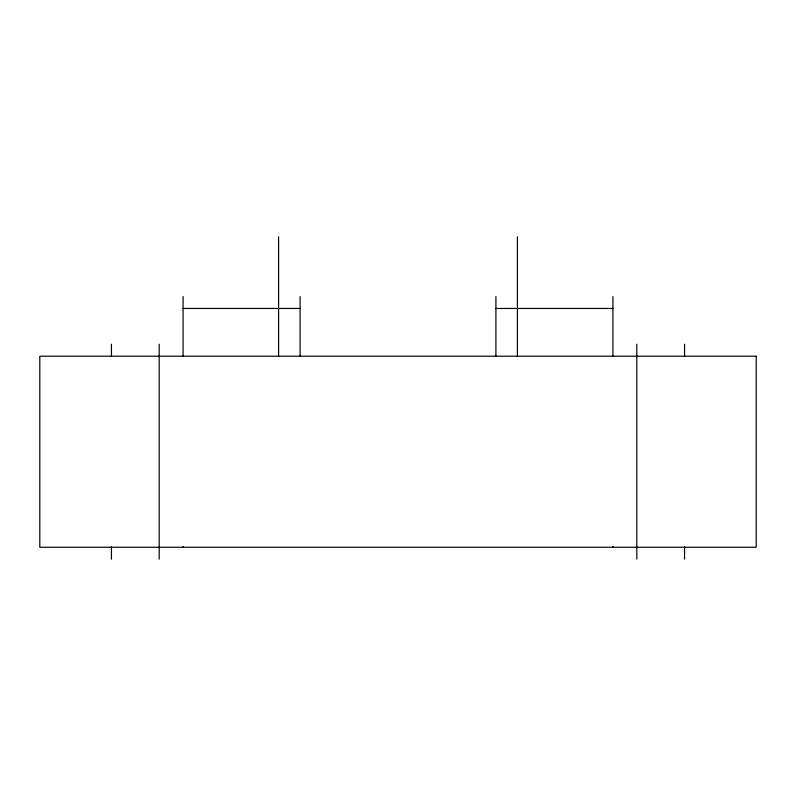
<?xml version="1.0" encoding="UTF-8"?>
<svg xmlns="http://www.w3.org/2000/svg" width="796" height="796" viewBox="0 0 796 796"><rect width="100%" height="100%" fill="white"/><g stroke="black" fill="none" stroke-linecap="round" stroke-linejoin="round"><path stroke-width="1.19" d="M183.08 308.45L300.092 308.45M495.908 308.45L612.92 308.45M684.56 344.27L684.56 356.479M684.56 546.981L684.56 559.19M636.8 344.27L636.8 559.19M612.92 296.51L612.92 356.051M612.92 546.494L612.92 547.23M517.4 236.81L517.4 356.21M495.908 296.51L495.908 356.21M300.092 296.51L300.092 356.21M278.6 236.81L278.6 356.21M183.08 296.51L183.08 356.051M183.08 546.494L183.08 547.23M159.2 344.27L159.2 559.19M111.44 344.27L111.44 356.479M111.44 546.981L111.44 559.19M756.2 356.21L39.8 356.21L39.8 547.25L756.2 547.25L756.2 356.21"/></g></svg>
